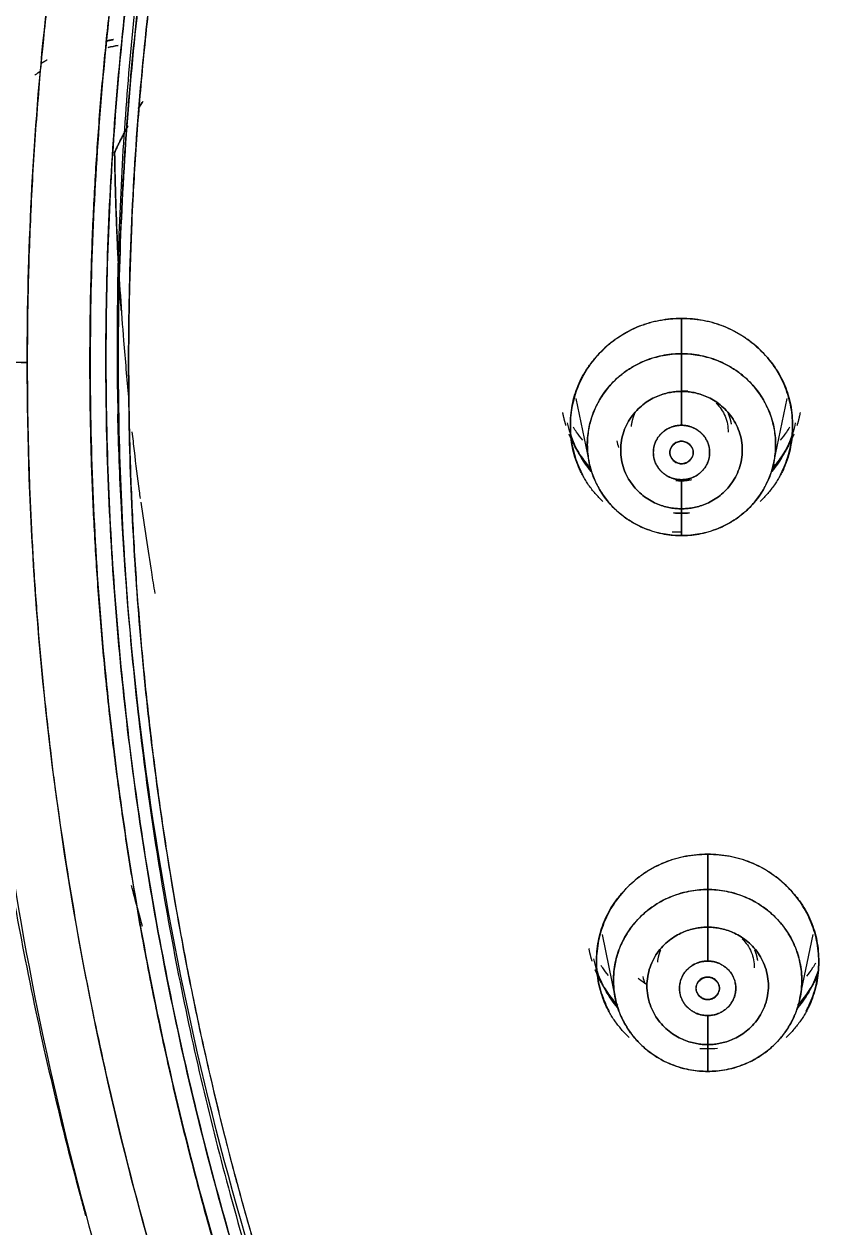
# Model space of a CAD drawing. Header units: inches. Extents: x 1105 to 1525, y -292 to 302.
# Drawn here: x 1144.64 to 1159.87, y 15.59 to 38.57 of the extents above; entities that cross this region are included whole.
import ezdxf

# ---------------------------------------------------------------- set-up
doc = ezdxf.new("R2010")
doc.units = ezdxf.units.IN
doc.header["$LTSCALE"] = 2.42
doc.header["$MEASUREMENT"] = 0
doc.header["$PDMODE"] = 3
doc.header["$PDSIZE"] = 0.3125
doc.layers.get('0').update_dxf_attribs({"linetype": 'CONTINUOUS'})
doc.layers.get('Defpoints').update_dxf_attribs({"linetype": 'CONTINUOUS'})
doc.layers.add('DIM', color=3, linetype='CONTINUOUS', lineweight=18)
doc.styles.get("Standard").update_dxf_attribs({"font": 'arial.ttf', "width": 0.8})
doc.dimstyles.new('ISO-25', dxfattribs={"dimtxt": 5, "dimasz": 2.5, "dimexe": 1.25, "dimexo": 0.625, "dimgap": 2, "dimtad": 1, "dimtih": 1, "dimtoh": 1, "dimdec": 1, "dimdsep": 46, "dimtxsty": 'Standard', "dimcen": 0, "dimclrd": 3, "dimclre": 3, "dimclrt": 4, "dimadec": 0, "dimazin": 0, "dimtfac": 1, "dimtdec": 1, "dimtmove": 0, "dimatfit": 3, "dimfxl": 1, "dimarcsym": 0})

# ---------------------------------------------------------------- blocks, each defined once
blk = doc.blocks.new('*D3')
at = {"layer": 'Defpoints', "color": 0, "transparency": 16777216}
for p in [(1279.036, 140.16), (1143.365, 34.026), (1279.036, 34.019)]:
    blk.add_point(p, dxfattribs=at)
at = {"layer": 'DIM', "color": 3, "lineweight": -2, "transparency": 16777216}
for p, q in [((1143.365, 34.651), (1143.365, 141.41)), ((1279.036, 34.644), (1279.036, 141.41)), ((1148.365, 140.16), (1202.64, 140.16)), ((1274.036, 140.16), (1219.761, 140.16))]:
    blk.add_line(p, q, dxfattribs=at)
at = {"layer": 'DIM', "color": 3, "transparency": 16777216}
for points in [[(1148.365, 140.993), (1148.365, 139.326), (1143.365, 140.16)], [(1274.036, 140.993), (1274.036, 139.326), (1279.036, 140.16)]]:
    blk.add_solid(points, dxfattribs=at)
at = {"layer": 'DIM', "color": 4, "transparency": 16777216, "insert": (1211.201, 140.16), "char_height": 5, "attachment_point": 5}
blk.add_mtext('135.7', dxfattribs=at)

msp = doc.modelspace()

# ---------------------------------------------------------------- linework, layer by layer
at = {"linetype": 'Continuous', "lineweight": 18, "extrusion": (0, 1, 0)}
for p, q in [((1155.184, 31.416), (1155.436, 30.196)), ((1158.965, 30.196), (1159.217, 31.416)), ((1155.684, 21.178), (1155.936, 19.958)), ((1159.465, 19.958), (1159.717, 21.178))]:
    msp.add_line(p, q, dxfattribs=at)
at = {"linetype": 'Continuous', "lineweight": 18}
for points, degree, knots in [([(1211.201, 97.587), (1208.989, 97.587), (1204.567, 97.377), (1197.996, 96.435), (1191.554, 94.877), (1185.3, 92.715), (1179.296, 89.972), (1173.599, 86.674), (1168.264, 82.852), (1163.343, 78.543), (1158.882, 73.79), (1154.926, 68.637), (1151.511, 63.134), (1148.672, 57.334), (1146.434, 51.293), (1144.82, 45.07), (1143.846, 38.724), (1143.628, 34.452), (1143.628, 32.316)], 3, [0, 0, 0, 0, 0.0625, 0.125, 0.1875, 0.25, 0.3125, 0.375, 0.4375, 0.5, 0.5625, 0.625, 0.6875, 0.75, 0.8125, 0.875, 0.9375, 1, 1, 1, 1]), ([(1143.628, 32.316), (1143.628, 33.384), (1143.683, 35.52), (1143.927, 38.716), (1144.333, 41.897), (1145.089, 46.107), (1146.435, 51.293), (1148.671, 57.334), (1151.513, 63.133), (1154.925, 68.637), (1158.884, 73.789), (1163.342, 78.544), (1168.266, 82.851), (1175.377, 87.949), (1185.175, 93.007), (1195.807, 96.122), (1204.567, 97.376), (1208.989, 97.587), (1211.201, 97.587)], 3, [0, 0, 0, 0, 0.03125, 0.0625, 0.09375, 0.125, 0.1875, 0.25, 0.3125, 0.375, 0.4375, 0.5, 0.5625, 0.625, 0.75, 0.875, 0.9375, 1, 1, 1, 1]), ([(1211.201, 96.342), (1204.652, 96.342), (1191.804, 93.873), (1179.702, 89.031), (1174.255, 85.516), (1168.81, 82.002), (1159.547, 73.055), (1152.269, 62.535), (1147.256, 50.845), (1144.7, 38.434), (1144.7, 32.107)], 2, [0, 0, 0, 0.125, 0.25, 0.375, 0.375, 0.5, 0.625, 0.75, 0.875, 1, 1, 1]), ([(1183.16, -24.844), (1173.054, -20.203), (1165.122, -12.575), (1157.612, -5.352), (1152.851, 3.801), (1148.1, 12.935), (1146.579, 23.056), (1145.102, 32.89), (1146.829, 42.688), (1148.577, 52.61), (1153.437, 61.514), (1158.373, 70.556), (1166.012, 77.63), (1173.092, 84.183), (1181.872, 88.451), (1188.537, 91.69), (1195.817, 93.394)], 2, [0, 0, 0, 0.125, 0.125, 0.25, 0.25, 0.375, 0.375, 0.5, 0.5, 0.625, 0.625, 0.75, 0.75, 0.875, 0.875, 1, 1, 1]), ([(1195.817, 93.394), (1194.604, 93.111), (1192.161, 92.467), (1188.553, 91.294), (1184.946, 89.889), (1181.244, 88.191), (1177.326, 86.085), (1173.184, 83.461), (1169.003, 80.328), (1165, 76.776), (1161.318, 72.914), (1157.993, 68.788), (1155.031, 64.407), (1152.453, 59.802), (1150.289, 55.026), (1148.555, 50.141), (1147.254, 45.198), (1146.376, 40.219), (1145.911, 35.194), (1145.864, 30.105), (1146.249, 24.963), (1147.079, 19.816), (1148.354, 14.729), (1150.061, 9.758), (1152.188, 4.944), (1154.719, 0.32), (1157.639, -4.089), (1160.936, -8.26), (1164.57, -12.14), (1168.497, -15.693), (1172.779, -18.975), (1177.638, -22.093), (1181.216, -23.951), (1183.16, -24.844)], 3, [0, 0, 0, 0, 0.02331, 0.047285, 0.07108, 0.095945, 0.123802, 0.154795, 0.1884, 0.222556, 0.25624, 0.289837, 0.323579, 0.357347, 0.390978, 0.424296, 0.45713, 0.48953, 0.52189, 0.554616, 0.587855, 0.621501, 0.655267, 0.688982, 0.722689, 0.756391, 0.790045, 0.823824, 0.857771, 0.891138, 0.924242, 0.959792, 1, 1, 1, 1]), ([(1195.887, 93.19), (1194.269, 92.811), (1192.665, 92.372), (1189.498, 91.376), (1187.934, 90.819), (1184.855, 89.592), (1183.34, 88.921), (1180.368, 87.468), (1178.911, 86.687), (1176.063, 85.018), (1174.672, 84.131), (1171.966, 82.256), (1170.649, 81.268), (1168.1, 79.198), (1166.866, 78.116), (1164.488, 75.862), (1163.344, 74.692), (1161.153, 72.269), (1160.105, 71.017), (1158.113, 68.438), (1157.168, 67.112), (1155.387, 64.394), (1154.55, 63.001), (1152.99, 60.158), (1152.267, 58.708), (1150.938, 55.758), (1150.332, 54.258), (1149.241, 51.218), (1148.756, 49.678), (1147.91, 46.566), (1147.549, 44.995), (1146.953, 41.829), (1146.718, 40.235), (1146.376, 37.035), (1146.269, 35.429), (1146.182, 32.212), (1146.202, 30.603), (1146.372, 27.389), (1146.52, 25.786), (1146.944, 22.595), (1147.22, 21.007), (1147.897, 17.857), (1148.298, 16.294), (1149.223, 13.203), (1149.748, 11.675), (1150.916, 8.662), (1151.56, 7.178), (1152.965, 4.26), (1153.725, 2.828), (1155.357, 0.023), (1156.229, -1.349), (1158.08, -4.024), (1159.058, -5.327), (1161.116, -7.857), (1162.195, -9.084), (1164.448, -11.454), (1165.622, -12.597), (1168.057, -14.792), (1169.318, -15.845), (1171.92, -17.853), (1173.26, -18.809), (1176.014, -20.619), (1177.427, -21.473), (1179.594, -22.672), (1180.325, -23.059), (1181.8, -23.805), (1182.545, -24.164), (1183.297, -24.509)], 3, [0, 0, 0, 0, 0.03125, 0.03125, 0.0625, 0.0625, 0.09375, 0.09375, 0.125, 0.125, 0.15625, 0.15625, 0.1875, 0.1875, 0.21875, 0.21875, 0.25, 0.25, 0.28125, 0.28125, 0.3125, 0.3125, 0.34375, 0.34375, 0.375, 0.375, 0.40625, 0.40625, 0.4375, 0.4375, 0.46875, 0.46875, 0.5, 0.5, 0.53125, 0.53125, 0.5625, 0.5625, 0.59375, 0.59375, 0.625, 0.625, 0.65625, 0.65625, 0.6875, 0.6875, 0.71875, 0.71875, 0.75, 0.75, 0.78125, 0.78125, 0.8125, 0.8125, 0.84375, 0.84375, 0.875, 0.875, 0.90625, 0.90625, 0.9375, 0.9375, 0.96875, 0.96875, 0.984375, 0.984375, 1, 1, 1, 1]), ([(1183.289, -24.505), (1181.354, -23.617), (1177.792, -21.767), (1172.956, -18.664), (1168.694, -15.396), (1164.784, -11.86), (1161.167, -7.998), (1157.885, -3.846), (1154.979, 0.543), (1152.459, 5.146), (1150.342, 9.938), (1148.642, 14.885), (1147.374, 19.949), (1146.548, 25.073), (1146.164, 30.191), (1146.211, 35.257), (1146.674, 40.259), (1147.548, 45.215), (1148.843, 50.135), (1150.569, 54.998), (1152.723, 59.751), (1155.289, 64.335), (1158.238, 68.696), (1161.548, 72.803), (1165.213, 76.647), (1169.197, 80.184), (1173.359, 83.302), (1177.482, 85.914), (1181.382, 88.011), (1185.067, 89.7), (1188.657, 91.099), (1192.249, 92.266), (1194.68, 92.907), (1195.887, 93.19)], 3, [0, 0, 0, 0, 0.040208, 0.075758, 0.108862, 0.142229, 0.176176, 0.209955, 0.243609, 0.277311, 0.311018, 0.344733, 0.378499, 0.412145, 0.445384, 0.47811, 0.51047, 0.54287, 0.575704, 0.609022, 0.642653, 0.676421, 0.710163, 0.74376, 0.777444, 0.8116, 0.845205, 0.876198, 0.904055, 0.92892, 0.952715, 0.97669, 1, 1, 1, 1]), ([(1195.937, 93.274), (1194.495, 92.936), (1191.634, 92.165), (1187.434, 90.726), (1183.346, 89.011), (1179.39, 87.029), (1175.584, 84.79), (1171.947, 82.304), (1168.495, 79.583), (1165.245, 76.638), (1162.212, 73.485), (1159.41, 70.138), (1156.854, 66.614), (1154.554, 62.928), (1152.521, 59.099), (1150.766, 55.144), (1149.296, 51.081), (1148.118, 46.93), (1147.239, 42.711), (1146.661, 38.444), (1146.389, 34.149), (1146.415, 30.795), (1146.521, 28.878), (1146.554, 28.394)], 3, [0, 0, 0, 0, 0.049162, 0.09834, 0.147523, 0.196705, 0.245875, 0.295042, 0.344204, 0.393376, 0.442548, 0.491726, 0.540887, 0.59005, 0.639205, 0.688373, 0.737537, 0.786712, 0.835875, 0.885044, 0.934194, 0.983354, 1, 1, 1, 1]), ([(1195.942, 92.944), (1195.278, 92.788), (1193.932, 92.452), (1191.85, 91.861), (1189.626, 91.148), (1187.206, 90.273), (1184.57, 89.197), (1181.68, 87.861), (1178.509, 86.193), (1175.108, 84.144), (1171.604, 81.714), (1168.128, 78.936), (1164.76, 75.832), (1161.565, 72.424), (1158.626, 68.779), (1156.017, 64.998), (1153.763, 61.162), (1151.828, 57.263), (1150.148, 53.183), (1148.696, 48.764), (1147.526, 43.952), (1146.74, 38.894), (1146.394, 33.871), (1146.456, 29.107), (1146.854, 24.645), (1147.546, 20.374), (1148.538, 16.159), (1149.858, 11.935), (1151.527, 7.71), (1153.556, 3.523), (1155.953, -0.594), (1158.733, -4.617), (1161.903, -8.507), (1165.434, -12.192), (1169.312, -15.634), (1173.576, -18.842), (1178.27, -21.793), (1181.643, -23.525), (1183.389, -24.327)], 3, [0, 0, 0, 0, 0.012877, 0.026182, 0.040866, 0.057017, 0.074851, 0.094746, 0.117357, 0.142822, 0.1702, 0.198546, 0.22774, 0.257817, 0.288122, 0.317765, 0.346344, 0.374075, 0.40202, 0.431901, 0.46441, 0.498312, 0.531537, 0.562478, 0.591123, 0.618801, 0.646723, 0.67536, 0.704779, 0.734836, 0.765433, 0.796801, 0.829058, 0.861893, 0.894616, 0.928155, 0.963584, 1, 1, 1, 1]), ([(1183.475, -24.204), (1181.734, -23.404), (1178.372, -21.678), (1173.692, -18.736), (1169.441, -15.537), (1165.576, -12.106), (1162.055, -8.433), (1158.895, -4.554), (1156.123, -0.544), (1153.734, 3.56), (1151.711, 7.734), (1150.047, 11.946), (1148.731, 16.157), (1147.742, 20.36), (1147.053, 24.618), (1146.656, 29.066), (1146.594, 33.815), (1146.939, 38.822), (1147.722, 43.865), (1148.889, 48.662), (1150.336, 53.068), (1152.011, 57.135), (1153.94, 61.022), (1156.188, 64.846), (1158.788, 68.615), (1161.718, 72.249), (1164.903, 75.646), (1168.261, 78.741), (1171.726, 81.511), (1175.219, 83.933), (1178.61, 85.976), (1181.771, 87.638), (1184.652, 88.97), (1187.28, 90.043), (1189.693, 90.915), (1191.91, 91.625), (1193.986, 92.214), (1195.327, 92.55), (1195.989, 92.705)], 3, [0, 0, 0, 0, 0.036416, 0.071845, 0.105384, 0.138107, 0.170942, 0.203199, 0.234567, 0.265164, 0.295221, 0.32464, 0.353277, 0.381199, 0.408877, 0.437522, 0.468463, 0.501688, 0.53559, 0.568099, 0.59798, 0.625925, 0.653656, 0.682235, 0.711878, 0.742183, 0.77226, 0.801454, 0.8298, 0.857178, 0.882643, 0.905254, 0.925149, 0.942983, 0.959134, 0.973818, 0.987123, 1, 1, 1, 1]), ([(1195.989, 92.705), (1190.909, 91.516), (1186.093, 89.553), (1178.41, 86.421), (1171.798, 81.502), (1163.367, 75.231), (1157.464, 66.671), (1151.741, 58.371), (1148.987, 48.775), (1147.391, 43.216), (1146.878, 37.49), (1146.396, 32.1), (1146.878, 26.727), (1147.761, 16.884), (1151.751, 7.786), (1153.875, 2.943), (1156.81, -1.487), (1159.909, -6.167), (1163.819, -10.247), (1167.839, -14.442), (1172.559, -17.845), (1177.695, -21.549), (1183.475, -24.204)], 2, [0, 0, 0, 0.125, 0.125, 0.25, 0.25, 0.375, 0.375, 0.5, 0.5, 0.5625, 0.5625, 0.625, 0.625, 0.75, 0.75, 0.8125, 0.8125, 0.875, 0.875, 0.9375, 0.9375, 1, 1, 1]), ([(1146.437, 32.187), (1146.437, 32.737), (1146.466, 34.72), (1146.682, 38.132), (1147.259, 42.397), (1148.138, 46.615), (1149.316, 50.765), (1150.785, 54.826), (1152.54, 58.78), (1154.572, 62.608), (1156.871, 66.292), (1159.427, 69.816), (1162.228, 73.162), (1165.26, 76.314), (1168.509, 79.257), (1171.96, 81.978), (1175.595, 84.463), (1179.4, 86.702), (1183.355, 88.683), (1186.772, 90.116), (1188.87, 90.874), (1189.582, 91.117)], 3, [0, 0, 0, 0, 0.021451, 0.07732, 0.133209, 0.189093, 0.24499, 0.300875, 0.356764, 0.412638, 0.468522, 0.524403, 0.580303, 0.636197, 0.69209, 0.747973, 0.803861, 0.859752, 0.915658, 0.971563, 1, 1, 1, 1]), ([(1166.681, 85.265), (1165.575, 84.309), (1163.402, 82.297), (1160.378, 79.08), (1157.65, 75.78), (1155.43, 72.738), (1153.684, 70.072), (1152.37, 67.871), (1151.341, 66), (1150.554, 64.467), (1149.738, 62.786), (1148.786, 60.672), (1147.69, 57.949), (1146.848, 55.544), (1146.222, 53.538), (1145.745, 51.88), (1145.214, 49.819), (1144.665, 47.333), (1144.145, 44.416), (1143.705, 41.065), (1143.419, 37.5), (1143.372, 35.054), (1143.382, 33.872)], 3, [0, 0, 0, 0, 0.076621, 0.154803, 0.228075, 0.296619, 0.347686, 0.391838, 0.428405, 0.457388, 0.480321, 0.524208, 0.576597, 0.632449, 0.65529, 0.684675, 0.72122, 0.764932, 0.815815, 0.873856, 0.939101, 1, 1, 1, 1]), ([(1144.847, 37.597), (1144.851, 37.6), (1144.855, 37.604), (1144.887, 37.63), (1144.917, 37.653), (1144.951, 37.676)], 3, [0, 0, 0, 0, 0.133428, 0.133428, 1, 1, 1, 1]), ([(1146.822, 36.959), (1146.824, 36.962), (1146.833, 36.977), (1146.85, 37.003), (1146.872, 37.039), (1146.891, 37.069), (1146.903, 37.086), (1146.906, 37.092)], 3, [0, 0, 0, 0, 0.064192, 0.334228, 0.604322, 0.874473, 1, 1, 1, 1]), ([(1146.906, 37.092), (1146.903, 37.086), (1146.891, 37.068), (1146.872, 37.039), (1146.85, 37.003), (1146.833, 36.976), (1146.824, 36.962), (1146.822, 36.959)], 3, [0, 0, 0, 0, 0.126619, 0.396811, 0.666939, 0.937002, 1, 1, 1, 1]), ([(1146.369, 36.123), (1146.374, 36.134), (1146.385, 36.157), (1146.401, 36.192), (1146.418, 36.227), (1146.435, 36.262), (1146.452, 36.296), (1146.469, 36.331), (1146.487, 36.366), (1146.505, 36.401), (1146.523, 36.436), (1146.542, 36.471), (1146.56, 36.507), (1146.579, 36.542), (1146.599, 36.577), (1146.615, 36.606), (1146.625, 36.624), (1146.628, 36.63)], 3, [0, 0, 0, 0, 0.068826, 0.137668, 0.206525, 0.275397, 0.344285, 0.413187, 0.482106, 0.551039, 0.619988, 0.688951, 0.75793, 0.826925, 0.895934, 0.964958, 1, 1, 1, 1]), ([(1146.628, 36.63), (1146.625, 36.624), (1146.615, 36.606), (1146.599, 36.577), (1146.579, 36.542), (1146.56, 36.506), (1146.542, 36.471), (1146.523, 36.436), (1146.505, 36.401), (1146.487, 36.366), (1146.469, 36.331), (1146.452, 36.296), (1146.435, 36.262), (1146.418, 36.227), (1146.401, 36.192), (1146.385, 36.157), (1146.374, 36.134), (1146.369, 36.123)], 3, [0, 0, 0, 0, 0.035291, 0.104308, 0.173308, 0.242292, 0.311259, 0.380209, 0.449142, 0.518058, 0.586958, 0.655841, 0.724706, 0.793555, 0.862387, 0.931202, 1, 1, 1, 1]), ([(1146.497, 33.102), (1146.487, 33.247), (1146.467, 33.551), (1146.441, 33.998), (1146.42, 34.428), (1146.404, 34.809), (1146.392, 35.141), (1146.384, 35.424), (1146.378, 35.658), (1146.374, 35.844), (1146.371, 35.98), (1146.37, 36.068), (1146.369, 36.11), (1146.369, 36.123)], 3, [0, 0, 0, 0, 0.143771, 0.302258, 0.444554, 0.570659, 0.680571, 0.774291, 0.851819, 0.913154, 0.958296, 0.987244, 1, 1, 1, 1]), ([(1146.369, 36.123), (1146.379, 35.483), (1146.399, 34.863), (1146.458, 33.663), (1146.496, 33.083), (1146.57, 32.155), (1146.602, 31.794), (1146.637, 31.443)], 3, [0, 0, 0, 0, 0.375546, 0.375546, 0.751093, 0.751093, 1, 1, 1, 1]), ([(1143.372, 33.865), (1143.369, 33.094), (1143.396, 31.265), (1143.576, 28.226), (1143.968, 24.597), (1144.649, 20.519), (1145.339, 17.547), (1145.781, 15.934), (1145.816, 15.807)], 3, [0, 0, 0, 0, 0.12624, 0.299637, 0.498848, 0.724816, 0.978381, 1, 1, 1, 1]), ([(1155.699, 29.449), (1155.078, 30.049), (1155.077, 31.747), (1156.321, 32.949), (1157.201, 32.949)], 2, [0, 0, 0, 0.333319, 0.66666, 1, 1, 1]), ([(1157.201, 32.949), (1157.062, 32.949), (1156.923, 32.936), (1156.65, 32.884), (1156.516, 32.845), (1156.26, 32.742), (1156.137, 32.678), (1155.905, 32.529), (1155.798, 32.444), (1155.601, 32.254), (1155.512, 32.15), (1155.358, 31.926), (1155.292, 31.808), (1155.186, 31.56), (1155.145, 31.43), (1155.091, 31.167), (1155.077, 31.033), (1155.077, 30.765), (1155.091, 30.63), (1155.145, 30.367), (1155.186, 30.238), (1155.263, 30.059), (1155.289, 30.005), (1155.317, 29.953)], 3, [0, 0, 0, 0, 0.095767, 0.095767, 0.191534, 0.191534, 0.287301, 0.287301, 0.383068, 0.383068, 0.478835, 0.478835, 0.574603, 0.574603, 0.67037, 0.67037, 0.766137, 0.766137, 0.861904, 0.861904, 0.957671, 0.957671, 1, 1, 1, 1]), ([(1159.084, 29.953), (1159.112, 30.005), (1159.138, 30.059), (1159.215, 30.238), (1159.256, 30.367), (1159.31, 30.63), (1159.324, 30.765), (1159.324, 31.033), (1159.31, 31.167), (1159.256, 31.43), (1159.215, 31.56), (1159.109, 31.808), (1159.043, 31.926), (1158.889, 32.15), (1158.8, 32.254), (1158.603, 32.444), (1158.496, 32.529), (1158.264, 32.678), (1158.141, 32.742), (1157.885, 32.845), (1157.751, 32.884), (1157.478, 32.936), (1157.339, 32.949), (1157.201, 32.949)], 3, [0, 0, 0, 0, 0.042329, 0.042329, 0.138096, 0.138096, 0.233863, 0.233863, 0.32963, 0.32963, 0.425397, 0.425397, 0.521165, 0.521165, 0.616932, 0.616932, 0.712699, 0.712699, 0.808466, 0.808466, 0.904233, 0.904233, 1, 1, 1, 1]), ([(1157.201, 32.949), (1158.079, 32.949), (1159.323, 31.749), (1159.324, 30.05), (1158.702, 29.449)], 2, [0, 0, 0, 0.33334, 0.666681, 1, 1, 1]), ([(1143.628, 32.316), (1143.628, 29.313), (1144.058, 23.307), (1145.713, 15.694), (1147.247, 11.169), (1147.882, 9.524)], 3, [0, 0, 0, 0, 0.386935, 0.773869, 1, 1, 1, 1]), ([(1157.201, 28.799), (1157.083, 28.799), (1156.965, 28.81), (1156.734, 28.854), (1156.621, 28.887), (1156.403, 28.975), (1156.299, 29.028), (1156.103, 29.155), (1156.011, 29.227), (1155.845, 29.388), (1155.77, 29.477), (1155.639, 29.666), (1155.583, 29.767), (1155.493, 29.977), (1155.459, 30.086), (1155.413, 30.309), (1155.401, 30.423), (1155.401, 30.651), (1155.413, 30.764), (1155.459, 30.987), (1155.493, 31.097), (1155.583, 31.307), (1155.639, 31.408), (1155.77, 31.597), (1155.845, 31.685), (1156.011, 31.846), (1156.103, 31.919), (1156.299, 32.045), (1156.403, 32.099), (1156.621, 32.186), (1156.734, 32.219), (1156.965, 32.264), (1157.083, 32.275), (1157.201, 32.275)], 3, [0, 0, 0, 0, 0.0625, 0.0625, 0.125, 0.125, 0.1875, 0.1875, 0.25, 0.25, 0.3125, 0.3125, 0.375, 0.375, 0.4375, 0.4375, 0.5, 0.5, 0.5625, 0.5625, 0.625, 0.625, 0.6875, 0.6875, 0.75, 0.75, 0.8125, 0.8125, 0.875, 0.875, 0.9375, 0.9375, 1, 1, 1, 1]), ([(1157.201, 32.275), (1157.318, 32.275), (1157.436, 32.264), (1157.667, 32.219), (1157.78, 32.186), (1157.998, 32.099), (1158.102, 32.045), (1158.298, 31.919), (1158.39, 31.846), (1158.556, 31.685), (1158.631, 31.597), (1158.762, 31.408), (1158.818, 31.307), (1158.908, 31.097), (1158.942, 30.987), (1158.988, 30.764), (1159, 30.651), (1159, 30.423), (1158.988, 30.309), (1158.942, 30.086), (1158.908, 29.977), (1158.818, 29.767), (1158.762, 29.666), (1158.631, 29.477), (1158.556, 29.388), (1158.39, 29.227), (1158.298, 29.155), (1158.102, 29.028), (1157.998, 28.975), (1157.78, 28.887), (1157.667, 28.854), (1157.436, 28.81), (1157.318, 28.799), (1157.201, 28.799)], 3, [0, 0, 0, 0, 0.0625, 0.0625, 0.125, 0.125, 0.1875, 0.1875, 0.25, 0.25, 0.3125, 0.3125, 0.375, 0.375, 0.4375, 0.4375, 0.5, 0.5, 0.5625, 0.5625, 0.625, 0.625, 0.6875, 0.6875, 0.75, 0.75, 0.8125, 0.8125, 0.875, 0.875, 0.9375, 0.9375, 1, 1, 1, 1]), ([(1181.299, -25.267), (1178.565, -23.938), (1173.289, -20.914), (1166.096, -15.37), (1159.761, -8.923), (1154.404, -1.695), (1150.129, 6.176), (1147.016, 14.541), (1145.124, 23.24), (1144.7, 29.152), (1144.7, 32.107)], 3, [0, 0, 0, 0, 0.125, 0.25, 0.375, 0.5, 0.625, 0.75, 0.875, 1, 1, 1, 1]), ([(1157.201, 30.907), (1157.201, 30.954), (1157.201, 31.032), (1157.201, 31.129), (1157.201, 31.23), (1157.201, 31.347), (1157.201, 31.452), (1157.201, 31.527), (1157.201, 31.555)], 3, [0, 0, 0, 0, 0.19402, 0.353607, 0.496192, 0.65417, 0.877865, 1, 1, 1, 1]), ([(1157.201, 31.555), (1157.201, 31.527), (1157.201, 31.452), (1157.201, 31.347), (1157.201, 31.23), (1157.201, 31.129), (1157.201, 31.032), (1157.201, 30.954), (1157.201, 30.907)], 3, [0, 0, 0, 0, 0.122135, 0.34583, 0.503808, 0.646393, 0.80598, 1, 1, 1, 1]), ([(1157.863, 31.33), (1157.898, 31.295), (1157.931, 31.257), (1157.989, 31.173), (1158.014, 31.127), (1158.054, 31.03), (1158.069, 30.98), (1158.088, 30.879), (1158.092, 30.827), (1158.091, 30.775)], 3, [0, 0, 0, 0, 0.240507, 0.240507, 0.493671, 0.493671, 0.746836, 0.746836, 1, 1, 1, 1]), ([(1153.722, 3.606), (1152.511, 5.854), (1150.088, 11.112), (1147.509, 19.743), (1146.586, 26.722), (1146.445, 30.524), (1146.431, 31.117)], 3, [0, 0, 0, 0, 0.265388, 0.601612, 0.937836, 1, 1, 1, 1]), ([(1155.477, 30.022), (1155.434, 30.073), (1155.394, 30.126), (1155.275, 30.297), (1155.206, 30.422), (1155.095, 30.681), (1155.053, 30.815), (1155.025, 30.952)], 3, [0, 0, 0, 0, 0.190477, 0.190477, 0.595745, 0.595745, 1, 1, 1, 1]), ([(1155.313, 30.622), (1155.272, 30.672), (1155.233, 30.724), (1155.175, 30.807), (1155.155, 30.838), (1155.135, 30.87)], 3, [0, 0, 0, 0, 0.635125, 0.635125, 1, 1, 1, 1]), ([(1159.376, 30.952), (1159.348, 30.815), (1159.306, 30.681), (1159.195, 30.422), (1159.126, 30.297), (1159.007, 30.126), (1158.967, 30.073), (1158.924, 30.022)], 3, [0, 0, 0, 0, 0.404255, 0.404255, 0.809524, 0.809524, 1, 1, 1, 1]), ([(1159.266, 30.87), (1159.246, 30.838), (1159.226, 30.807), (1159.168, 30.724), (1159.129, 30.672), (1159.088, 30.622)], 3, [0, 0, 0, 0, 0.364874, 0.364874, 1, 1, 1, 1]), ([(1146.863, 29.51), (1146.856, 29.557), (1146.816, 29.859), (1146.763, 30.283), (1146.72, 30.662), (1146.706, 30.784)], 3, [0, 0, 0, 0, 0.109443, 0.712173, 1, 1, 1, 1]), ([(1155.477, 30.068), (1155.221, 30.346), (1155.062, 30.717), (1155.053, 30.74)], 2, [0, 0, 0, 0.938432, 1, 1, 1]), ([(1155.078, 30.746), (1155.099, 30.68), (1155.123, 30.615), (1155.206, 30.422), (1155.275, 30.297), (1155.394, 30.126), (1155.434, 30.073), (1155.477, 30.022)], 3, [0, 0, 0, 0, 0.250287, 0.250287, 0.760296, 0.760296, 1, 1, 1, 1]), ([(1155.118, 30.593), (1155.167, 30.494), (1155.222, 30.4), (1155.343, 30.225), (1155.408, 30.144), (1155.477, 30.068)], 3, [0, 0, 0, 0, 0.516715, 0.516715, 1, 1, 1, 1]), ([(1157.426, 30.387), (1157.426, 30.415), (1157.42, 30.444), (1157.397, 30.496), (1157.38, 30.52), (1157.338, 30.56), (1157.313, 30.576), (1157.259, 30.598), (1157.23, 30.603), (1157.171, 30.603), (1157.142, 30.598), (1157.088, 30.576), (1157.063, 30.56), (1157.022, 30.52), (1157.006, 30.496), (1156.983, 30.444), (1156.978, 30.416), (1156.978, 30.387)], 3, [0, 0, 0, 0, 0.125, 0.125, 0.25, 0.25, 0.375, 0.375, 0.5, 0.5, 0.625, 0.625, 0.75, 0.75, 0.875, 0.875, 1, 1, 1, 1]), ([(1156.978, 30.387), (1156.979, 30.465), (1157.117, 30.602), (1157.202, 30.603), (1157.283, 30.604), (1157.356, 30.533), (1157.425, 30.467), (1157.426, 30.387)], 2, [0, 0, 0, 0.25, 0.5, 0.5, 0.75, 0.75, 1, 1, 1]), ([(1158.924, 30.022), (1158.967, 30.073), (1159.007, 30.126), (1159.126, 30.297), (1159.195, 30.422), (1159.278, 30.615), (1159.302, 30.68), (1159.323, 30.746)], 3, [0, 0, 0, 0, 0.239705, 0.239705, 0.749713, 0.749713, 1, 1, 1, 1]), ([(1159.348, 30.74), (1159.339, 30.717), (1159.181, 30.347), (1158.924, 30.068)], 2, [0, 0, 0, 0.061405, 1, 1, 1]), ([(1158.924, 30.068), (1158.993, 30.144), (1159.058, 30.225), (1159.179, 30.4), (1159.234, 30.495), (1159.283, 30.593)], 3, [0, 0, 0, 0, 0.483116, 0.483116, 1, 1, 1, 1]), ([(1156.978, 30.387), (1156.978, 30.359), (1156.983, 30.332), (1157.006, 30.28), (1157.022, 30.256), (1157.063, 30.216), (1157.088, 30.2), (1157.142, 30.178), (1157.171, 30.172), (1157.23, 30.171), (1157.259, 30.176), (1157.313, 30.197), (1157.338, 30.213), (1157.38, 30.253), (1157.397, 30.277), (1157.42, 30.33), (1157.426, 30.358), (1157.426, 30.387)], 3, [0, 0, 0, 0, 0.125, 0.125, 0.25, 0.25, 0.375, 0.375, 0.5, 0.5, 0.625, 0.625, 0.75, 0.75, 0.875, 0.875, 1, 1, 1, 1]), ([(1157.426, 30.387), (1157.425, 30.31), (1157.287, 30.172), (1157.202, 30.171), (1157.121, 30.17), (1157.048, 30.241), (1156.979, 30.308), (1156.978, 30.387)], 2, [0, 0, 0, 0.25, 0.5, 0.5, 0.75, 0.75, 1, 1, 1]), ([(1157.395, 29.864), (1157.301, 29.846), (1157.145, 29.846), (1157.092, 29.851)], 2, [0, 0, 0, 0.644497, 1, 1, 1]), ([(1157.092, 29.852), (1157.128, 29.848), (1157.164, 29.846), (1157.237, 29.846), (1157.273, 29.848), (1157.309, 29.852)], 3, [0, 0, 0, 0, 0.499998, 0.499998, 1, 1, 1, 1]), ([(1157.201, 29.312), (1157.201, 29.335), (1157.201, 29.405), (1157.201, 29.518), (1157.201, 29.617), (1157.201, 29.695), (1157.201, 29.748), (1157.201, 29.821), (1157.201, 29.868)], 3, [0, 0, 0, 0, 0.122135, 0.34583, 0.503808, 0.646393, 0.80598, 1, 1, 1, 1]), ([(1157.201, 29.868), (1157.201, 29.821), (1157.201, 29.748), (1157.201, 29.695), (1157.201, 29.617), (1157.201, 29.518), (1157.201, 29.405), (1157.201, 29.335), (1157.201, 29.312)], 3, [0, 0, 0, 0, 0.19402, 0.353607, 0.496192, 0.65417, 0.877865, 1, 1, 1, 1]), ([(1146.873, 29.439), (1146.936, 28.97), (1147.003, 28.523), (1147.093, 27.963), (1147.115, 27.827), (1147.137, 27.694)], 3, [0, 0, 0, 0, 0.75439, 0.75439, 1, 1, 1, 1]), ([(1157.201, 29.228), (1157.201, 29.235), (1157.201, 29.238), (1157.201, 29.24), (1157.201, 29.237), (1157.201, 29.232), (1157.201, 29.232), (1157.201, 29.232)], 3, [0, 0, 0, 0, 0.499995, 0.499995, 0.99999, 0.99999, 1, 1, 1, 1]), ([(1157.201, 29.232), (1157.201, 29.232), (1157.201, 29.232), (1157.201, 29.237), (1157.201, 29.24), (1157.201, 29.238), (1157.201, 29.235), (1157.201, 29.228)], 3, [0, 0, 0, 0, 0.00001, 0.00001, 0.500005, 0.500005, 1, 1, 1, 1]), ([(1157.701, 22.711), (1157.562, 22.711), (1157.423, 22.697), (1157.15, 22.645), (1157.016, 22.606), (1156.76, 22.503), (1156.637, 22.44), (1156.405, 22.29), (1156.298, 22.205), (1156.101, 22.015), (1156.012, 21.911), (1155.858, 21.688), (1155.792, 21.569), (1155.686, 21.321), (1155.645, 21.192), (1155.591, 20.928), (1155.577, 20.794), (1155.577, 20.526), (1155.591, 20.392), (1155.645, 20.128), (1155.686, 19.999), (1155.763, 19.82), (1155.789, 19.767), (1155.817, 19.714)], 3, [0, 0, 0, 0, 0.095767, 0.095767, 0.191534, 0.191534, 0.287301, 0.287301, 0.383068, 0.383068, 0.478835, 0.478835, 0.574603, 0.574603, 0.67037, 0.67037, 0.766137, 0.766137, 0.861904, 0.861904, 0.957671, 0.957671, 1, 1, 1, 1]), ([(1156.199, 19.21), (1155.578, 19.81), (1155.577, 21.509), (1156.821, 22.711), (1157.701, 22.711)], 2, [0, 0, 0, 0.333319, 0.66666, 1, 1, 1]), ([(1159.584, 19.714), (1159.612, 19.767), (1159.638, 19.82), (1159.715, 19.999), (1159.756, 20.128), (1159.81, 20.392), (1159.824, 20.526), (1159.824, 20.794), (1159.81, 20.928), (1159.756, 21.192), (1159.715, 21.321), (1159.609, 21.569), (1159.543, 21.688), (1159.389, 21.911), (1159.3, 22.015), (1159.103, 22.205), (1158.996, 22.29), (1158.764, 22.44), (1158.641, 22.503), (1158.385, 22.606), (1158.251, 22.645), (1157.978, 22.697), (1157.839, 22.711), (1157.701, 22.711)], 3, [0, 0, 0, 0, 0.042329, 0.042329, 0.138096, 0.138096, 0.233863, 0.233863, 0.32963, 0.32963, 0.425397, 0.425397, 0.521165, 0.521165, 0.616932, 0.616932, 0.712699, 0.712699, 0.808466, 0.808466, 0.904233, 0.904233, 1, 1, 1, 1]), ([(1146.837, 21.566), (1146.792, 21.73), (1146.749, 21.896), (1146.702, 22.079), (1146.697, 22.096), (1146.693, 22.114)], 3, [0, 0, 0, 0, 0.905852, 0.905852, 1, 1, 1, 1]), ([(1157.701, 18.56), (1157.583, 18.56), (1157.465, 18.571), (1157.234, 18.615), (1157.121, 18.649), (1156.903, 18.736), (1156.799, 18.79), (1156.603, 18.916), (1156.511, 18.989), (1156.345, 19.149), (1156.27, 19.238), (1156.139, 19.427), (1156.083, 19.528), (1155.993, 19.738), (1155.959, 19.847), (1155.913, 20.07), (1155.901, 20.184), (1155.901, 20.412), (1155.913, 20.525), (1155.959, 20.749), (1155.993, 20.858), (1156.083, 21.068), (1156.139, 21.169), (1156.27, 21.358), (1156.345, 21.447), (1156.511, 21.607), (1156.603, 21.68), (1156.799, 21.806), (1156.903, 21.86), (1157.121, 21.947), (1157.234, 21.98), (1157.465, 22.025), (1157.583, 22.036), (1157.701, 22.036)], 3, [0, 0, 0, 0, 0.0625, 0.0625, 0.125, 0.125, 0.1875, 0.1875, 0.25, 0.25, 0.3125, 0.3125, 0.375, 0.375, 0.4375, 0.4375, 0.5, 0.5, 0.5625, 0.5625, 0.625, 0.625, 0.6875, 0.6875, 0.75, 0.75, 0.8125, 0.8125, 0.875, 0.875, 0.9375, 0.9375, 1, 1, 1, 1]), ([(1157.701, 22.036), (1157.818, 22.036), (1157.936, 22.025), (1158.167, 21.98), (1158.28, 21.947), (1158.498, 21.86), (1158.602, 21.806), (1158.798, 21.68), (1158.89, 21.607), (1159.056, 21.447), (1159.131, 21.358), (1159.262, 21.169), (1159.318, 21.068), (1159.408, 20.858), (1159.442, 20.749), (1159.488, 20.525), (1159.5, 20.412), (1159.5, 20.184), (1159.488, 20.07), (1159.442, 19.847), (1159.408, 19.738), (1159.318, 19.528), (1159.262, 19.427), (1159.131, 19.238), (1159.056, 19.149), (1158.89, 18.989), (1158.798, 18.916), (1158.602, 18.79), (1158.498, 18.736), (1158.28, 18.649), (1158.167, 18.615), (1157.936, 18.571), (1157.818, 18.56), (1157.701, 18.56)], 3, [0, 0, 0, 0, 0.0625, 0.0625, 0.125, 0.125, 0.1875, 0.1875, 0.25, 0.25, 0.3125, 0.3125, 0.375, 0.375, 0.4375, 0.4375, 0.5, 0.5, 0.5625, 0.5625, 0.625, 0.625, 0.6875, 0.6875, 0.75, 0.75, 0.8125, 0.8125, 0.875, 0.875, 0.9375, 0.9375, 1, 1, 1, 1]), ([(1157.701, 21.317), (1157.701, 21.289), (1157.701, 21.214), (1157.701, 21.108), (1157.701, 20.991), (1157.701, 20.89), (1157.701, 20.793), (1157.701, 20.715), (1157.701, 20.668)], 3, [0, 0, 0, 0, 0.122135, 0.34583, 0.503808, 0.646393, 0.80598, 1, 1, 1, 1]), ([(1157.701, 20.668), (1157.701, 20.715), (1157.701, 20.793), (1157.701, 20.89), (1157.701, 20.991), (1157.701, 21.108), (1157.701, 21.214), (1157.701, 21.289), (1157.701, 21.317)], 3, [0, 0, 0, 0, 0.19402, 0.353607, 0.496192, 0.65417, 0.877865, 1, 1, 1, 1]), ([(1158.363, 21.092), (1158.398, 21.057), (1158.431, 21.018), (1158.489, 20.934), (1158.514, 20.888), (1158.554, 20.792), (1158.569, 20.742), (1158.588, 20.64), (1158.592, 20.588), (1158.591, 20.537)], 3, [0, 0, 0, 0, 0.240555, 0.240555, 0.493703, 0.493703, 0.746852, 0.746852, 1, 1, 1, 1]), ([(1155.977, 19.783), (1155.934, 19.834), (1155.894, 19.887), (1155.775, 20.059), (1155.706, 20.183), (1155.595, 20.442), (1155.553, 20.576), (1155.525, 20.713)], 3, [0, 0, 0, 0, 0.190477, 0.190477, 0.595745, 0.595745, 1, 1, 1, 1]), ([(1155.977, 19.829), (1155.721, 20.107), (1155.562, 20.478), (1155.553, 20.501)], 2, [0, 0, 0, 0.938432, 1, 1, 1]), ([(1155.578, 20.507), (1155.599, 20.441), (1155.623, 20.376), (1155.706, 20.183), (1155.775, 20.059), (1155.894, 19.887), (1155.934, 19.834), (1155.977, 19.783)], 3, [0, 0, 0, 0, 0.250287, 0.250287, 0.760296, 0.760296, 1, 1, 1, 1]), ([(1155.804, 20.395), (1155.766, 20.441), (1155.73, 20.489), (1155.686, 20.552), (1155.677, 20.567), (1155.667, 20.582)], 3, [0, 0, 0, 0, 0.772682, 0.772682, 1, 1, 1, 1]), ([(1159.424, 19.783), (1159.467, 19.834), (1159.507, 19.887), (1159.626, 20.059), (1159.695, 20.183), (1159.778, 20.376), (1159.802, 20.441), (1159.823, 20.507)], 3, [0, 0, 0, 0, 0.239705, 0.239705, 0.749713, 0.749713, 1, 1, 1, 1]), ([(1159.808, 20.463), (1159.791, 20.412), (1159.772, 20.362), (1159.695, 20.183), (1159.626, 20.059), (1159.507, 19.887), (1159.467, 19.834), (1159.424, 19.783)], 3, [0, 0, 0, 0, 0.206371, 0.206371, 0.746255, 0.746255, 1, 1, 1, 1]), ([(1159.766, 20.631), (1159.746, 20.599), (1159.726, 20.568), (1159.668, 20.485), (1159.629, 20.433), (1159.588, 20.383)], 3, [0, 0, 0, 0, 0.364874, 0.364874, 1, 1, 1, 1]), ([(1155.621, 20.348), (1155.669, 20.252), (1155.723, 20.159), (1155.843, 19.986), (1155.908, 19.905), (1155.977, 19.829)], 3, [0, 0, 0, 0, 0.511982, 0.511982, 1, 1, 1, 1]), ([(1156.372, 20.34), (1156.418, 20.305), (1156.466, 20.271), (1156.52, 20.236), (1156.525, 20.233), (1156.531, 20.229)], 3, [0, 0, 0, 0, 0.90209, 0.90209, 1, 1, 1, 1]), ([(1157.926, 20.148), (1157.926, 20.177), (1157.92, 20.205), (1157.897, 20.257), (1157.88, 20.281), (1157.838, 20.321), (1157.813, 20.337), (1157.759, 20.359), (1157.73, 20.364), (1157.671, 20.365), (1157.642, 20.359), (1157.588, 20.338), (1157.563, 20.322), (1157.522, 20.282), (1157.506, 20.258), (1157.483, 20.205), (1157.478, 20.177), (1157.478, 20.148)], 3, [0, 0, 0, 0, 0.125, 0.125, 0.25, 0.25, 0.375, 0.375, 0.5, 0.5, 0.625, 0.625, 0.75, 0.75, 0.875, 0.875, 1, 1, 1, 1]), ([(1157.478, 20.148), (1157.479, 20.226), (1157.617, 20.363), (1157.702, 20.364), (1157.783, 20.365), (1157.856, 20.295), (1157.925, 20.228), (1157.926, 20.148)], 2, [0, 0, 0, 0.25, 0.5, 0.5, 0.75, 0.75, 1, 1, 1]), ([(1159.424, 19.829), (1159.493, 19.905), (1159.558, 19.986), (1159.678, 20.159), (1159.732, 20.252), (1159.78, 20.348)], 3, [0, 0, 0, 0, 0.488018, 0.488018, 1, 1, 1, 1]), ([(1157.478, 20.148), (1157.478, 20.121), (1157.483, 20.093), (1157.506, 20.041), (1157.522, 20.017), (1157.563, 19.977), (1157.588, 19.961), (1157.642, 19.939), (1157.671, 19.933), (1157.73, 19.932), (1157.759, 19.937), (1157.813, 19.959), (1157.838, 19.974), (1157.88, 20.014), (1157.897, 20.038), (1157.92, 20.091), (1157.926, 20.12), (1157.926, 20.148)], 3, [0, 0, 0, 0, 0.125, 0.125, 0.25, 0.25, 0.375, 0.375, 0.5, 0.5, 0.625, 0.625, 0.75, 0.75, 0.875, 0.875, 1, 1, 1, 1]), ([(1157.926, 20.148), (1157.925, 20.071), (1157.787, 19.933), (1157.702, 19.932), (1157.621, 19.932), (1157.548, 20.002), (1157.479, 20.069), (1157.478, 20.148)], 2, [0, 0, 0, 0.25, 0.5, 0.5, 0.75, 0.75, 1, 1, 1]), ([(1157.701, 19.629), (1157.701, 19.582), (1157.701, 19.509), (1157.701, 19.456), (1157.701, 19.378), (1157.701, 19.279), (1157.701, 19.166), (1157.701, 19.096), (1157.701, 19.073)], 3, [0, 0, 0, 0, 0.19402, 0.353607, 0.496192, 0.65417, 0.877865, 1, 1, 1, 1]), ([(1157.701, 19.073), (1157.701, 19.096), (1157.701, 19.166), (1157.701, 19.279), (1157.701, 19.378), (1157.701, 19.456), (1157.701, 19.509), (1157.701, 19.582), (1157.701, 19.629)], 3, [0, 0, 0, 0, 0.122135, 0.34583, 0.503808, 0.646393, 0.80598, 1, 1, 1, 1]), ([(1157.701, 18.993), (1157.701, 18.993), (1157.701, 18.993), (1157.701, 18.999), (1157.701, 19.001), (1157.701, 19), (1157.701, 18.996), (1157.701, 18.989)], 3, [0, 0, 0, 0, 0.000072, 0.000072, 0.500036, 0.500036, 1, 1, 1, 1]), ([(1157.701, 18.989), (1157.701, 18.996), (1157.701, 19), (1157.701, 19.001), (1157.701, 18.999), (1157.701, 18.993), (1157.701, 18.993), (1157.701, 18.993)], 3, [0, 0, 0, 0, 0.499964, 0.499964, 0.999928, 0.999928, 1, 1, 1, 1])]:
    msp.add_open_spline(points, degree=degree, knots=knots, dxfattribs=at)
for points, degree in [([(1144.7, 32.107), (1144.7, 34.21), (1144.914, 38.414), (1145.873, 44.659), (1147.462, 50.784), (1149.664, 56.728), (1152.458, 62.436), (1155.819, 67.851), (1159.713, 72.923), (1164.102, 77.601), (1168.946, 81.841), (1174.196, 85.602), (1179.802, 88.848), (1185.711, 91.547), (1191.866, 93.675), (1198.206, 95.209), (1204.672, 96.135), (1209.024, 96.342), (1211.201, 96.342)], 3), ([(1146.436, 38.164), (1146.371, 38.153), (1146.307, 38.141), (1146.244, 38.128)], 3), ([(1146.244, 38.128), (1146.307, 38.141), (1146.371, 38.153), (1146.436, 38.164)], 3), ([(1157.201, 32.95), (1157.201, 32.725), (1157.201, 32.5), (1157.201, 32.275)], 3), ([(1157.201, 32.275), (1157.201, 32.5), (1157.201, 32.725), (1157.201, 32.95)], 3), ([(1143.628, 32.316), (1143.673, 32.178), (1144.054, 32.107), (1144.7, 32.107)], 3), ([(1144.7, 32.107), (1144.054, 32.107), (1143.673, 32.178), (1143.628, 32.316)], 3), ([(1157.201, 31.555), (1157.201, 31.827), (1157.201, 32.073), (1157.201, 32.275)], 3), ([(1157.201, 32.275), (1157.201, 32.073), (1157.201, 31.827), (1157.201, 31.555)], 3), ([(1144.7, 32.107), (1144.7, 23.184), (1149.738, 6.011), (1159.431, -9.185), (1173.046, -21.254), (1181.299, -25.267)], 2), ([(1157.325, 31.56), (1157.261, 31.563), (1157.199, 31.559)], 2), ([(1154.994, 30.904), (1154.956, 31.025), (1154.933, 31.15)], 2), ([(1156.244, 30.886), (1156.259, 31.019), (1156.311, 31.138)], 2), ([(1158.09, 31.138), (1158.133, 31.039), (1158.151, 30.928)], 2), ([(1159.468, 31.15), (1159.445, 31.026), (1159.407, 30.904)], 2), ([(1157.201, 30.907), (1156.978, 30.907), (1156.663, 30.603), (1156.662, 30.173), (1156.977, 29.868), (1157.201, 29.868)], 2), ([(1157.201, 29.868), (1157.423, 29.868), (1157.738, 30.171), (1157.739, 30.602), (1157.424, 30.907), (1157.201, 30.907)], 2), ([(1155.963, 30.611), (1155.972, 30.566), (1155.984, 30.523), (1155.998, 30.48)], 3), ([(1157.049, 29.233), (1157.1, 29.23), (1157.15, 29.228), (1157.201, 29.228)], 3), ([(1157.201, 29.228), (1157.15, 29.228), (1157.1, 29.23), (1157.049, 29.233)], 3), ([(1157.201, 28.799), (1157.201, 28.921), (1157.201, 29.088), (1157.201, 29.312)], 3), ([(1157.201, 29.312), (1157.201, 29.088), (1157.201, 28.921), (1157.201, 28.799)], 3), ([(1157.201, 29.228), (1157.251, 29.228), (1157.301, 29.23), (1157.352, 29.233)], 3), ([(1157.352, 29.233), (1157.301, 29.23), (1157.251, 29.228), (1157.201, 29.228)], 3), ([(1157.02, 28.874), (1157.11, 28.869), (1157.201, 28.869)], 2), ([(1146.554, 28.395), (1146.564, 28.239), (1146.575, 28.083)], 2), ([(1157.701, 22.711), (1157.701, 22.486), (1157.701, 22.261), (1157.701, 22.036)], 3), ([(1157.701, 22.036), (1157.701, 22.261), (1157.701, 22.486), (1157.701, 22.711)], 3), ([(1157.701, 22.711), (1158.579, 22.711), (1159.823, 21.51), (1159.824, 19.811), (1159.202, 19.21)], 2), ([(1146.746, 21.907), (1146.796, 21.717), (1146.846, 21.527), (1146.898, 21.338)], 3), ([(1157.701, 21.317), (1157.701, 21.588), (1157.701, 21.834), (1157.701, 22.036)], 3), ([(1157.701, 22.036), (1157.701, 21.834), (1157.701, 21.588), (1157.701, 21.317)], 3), ([(1155.494, 20.665), (1155.456, 20.787), (1155.433, 20.912)], 2), ([(1156.745, 20.648), (1156.759, 20.773), (1156.805, 20.884)], 2), ([(1158.596, 20.884), (1158.637, 20.787), (1158.652, 20.68)], 2), ([(1157.701, 20.668), (1157.478, 20.668), (1157.163, 20.364), (1157.162, 19.934), (1157.477, 19.629), (1157.701, 19.629)], 2), ([(1157.701, 19.629), (1157.923, 19.629), (1158.238, 19.932), (1158.239, 20.363), (1157.924, 20.668), (1157.701, 20.668)], 2), ([(1156.529, 20.226), (1156.448, 20.278), (1156.371, 20.339)], 2), ([(1156.463, 20.372), (1156.472, 20.328), (1156.484, 20.284), (1156.498, 20.241)], 3), ([(1159.78, 20.348), (1159.64, 20.064), (1159.424, 19.829)], 2), ([(1157.701, 18.989), (1157.65, 18.989), (1157.6, 18.991), (1157.549, 18.994)], 3), ([(1157.701, 18.56), (1157.701, 18.682), (1157.701, 18.849), (1157.701, 19.073)], 3), ([(1157.701, 19.073), (1157.701, 18.849), (1157.701, 18.682), (1157.701, 18.56)], 3), ([(1157.887, 18.997), (1157.825, 18.992), (1157.763, 18.989), (1157.701, 18.989)], 3)]:
    msp.add_open_spline(points, degree=degree, dxfattribs=at)
for points, weights in [([(1146.202, 38.249), (1146.25, 38.259), (1146.299, 38.268), (1146.348, 38.278)], [1.00524485131, 1.0063590154, 1.00765069094, 1.00911987794]), ([(1146.348, 38.278), (1146.299, 38.268), (1146.25, 38.259), (1146.202, 38.249)], [1.00912949013, 1.0076595247, 1.00636707179, 1.0052521314]), ([(1145.079, 37.886), (1145.036, 37.863), (1144.996, 37.839), (1144.96, 37.816)], [1.02377133668, 1.02766716081, 1.03204184249, 1.03689538172]), ([(1157.201, 32.275), (1153.602, 32.275), (1153.602, 28.799), (1157.201, 28.799)], [1, 0.333333333333, 0.333333333333, 1]), ([(1157.201, 28.799), (1160.799, 28.799), (1160.799, 32.275), (1157.201, 32.275)], [1, 0.333333333333, 0.333333333333, 1]), ([(1157.201, 31.555), (1154.878, 31.555), (1154.878, 29.312), (1157.201, 29.312)], [1, 0.333333333333, 0.333333333333, 1]), ([(1157.201, 29.312), (1154.878, 29.312), (1154.878, 31.555), (1157.201, 31.555)], [1, 0.333333333333, 0.333333333333, 1]), ([(1157.201, 31.555), (1159.523, 31.555), (1159.523, 29.312), (1157.201, 29.312)], [1, 0.333333333333, 0.333333333333, 1]), ([(1157.201, 29.312), (1159.523, 29.312), (1159.523, 31.555), (1157.201, 31.555)], [1, 0.333333333333, 0.333333333333, 1]), ([(1157.201, 29.868), (1156.125, 29.868), (1156.125, 30.907), (1157.201, 30.907)], [1, 0.333333333333, 0.333333333333, 1]), ([(1157.201, 30.907), (1158.276, 30.907), (1158.276, 29.868), (1157.201, 29.868)], [1, 0.333333333333, 0.333333333333, 1]), ([(1157.701, 22.036), (1154.102, 22.036), (1154.102, 18.56), (1157.701, 18.56)], [1, 0.333333333333, 0.333333333333, 1]), ([(1157.701, 18.56), (1161.299, 18.56), (1161.299, 22.036), (1157.701, 22.036)], [1, 0.333333333333, 0.333333333333, 1]), ([(1157.701, 21.317), (1155.378, 21.317), (1155.378, 19.073), (1157.701, 19.073)], [1, 0.333333333333, 0.333333333333, 1]), ([(1157.701, 19.073), (1155.378, 19.073), (1155.378, 21.317), (1157.701, 21.317)], [1, 0.333333333333, 0.333333333333, 1]), ([(1157.701, 19.073), (1160.023, 19.073), (1160.023, 21.317), (1157.701, 21.317)], [1, 0.333333333333, 0.333333333333, 1]), ([(1157.701, 21.317), (1160.023, 21.317), (1160.023, 19.073), (1157.701, 19.073)], [1, 0.333333333333, 0.333333333333, 1]), ([(1157.701, 19.629), (1156.625, 19.629), (1156.625, 20.668), (1157.701, 20.668)], [1, 0.333333333333, 0.333333333333, 1]), ([(1157.701, 20.668), (1158.776, 20.668), (1158.776, 19.629), (1157.701, 19.629)], [1, 0.333333333333, 0.333333333333, 1])]:
    msp.add_rational_spline(points, weights, degree=3, dxfattribs=at)

# ---------------------------------------------------------------- dimensions: what is measured, and where the dimension line sits
at = {"layer": 'DIM'}
dim = msp.add_linear_dim(base=(1279.036, 140.16), p1=(1143.365, 34.026), p2=(1279.036, 34.019), dimstyle='ISO-25', override={"dimasz": 5, "dimtad": 0}, dxfattribs=at)
dim.commit()
dim.dimension.update_dxf_attribs({"geometry": '*D3', "text_midpoint": (1211.201, 140.16)})

doc.saveas('drawing.dxf')
